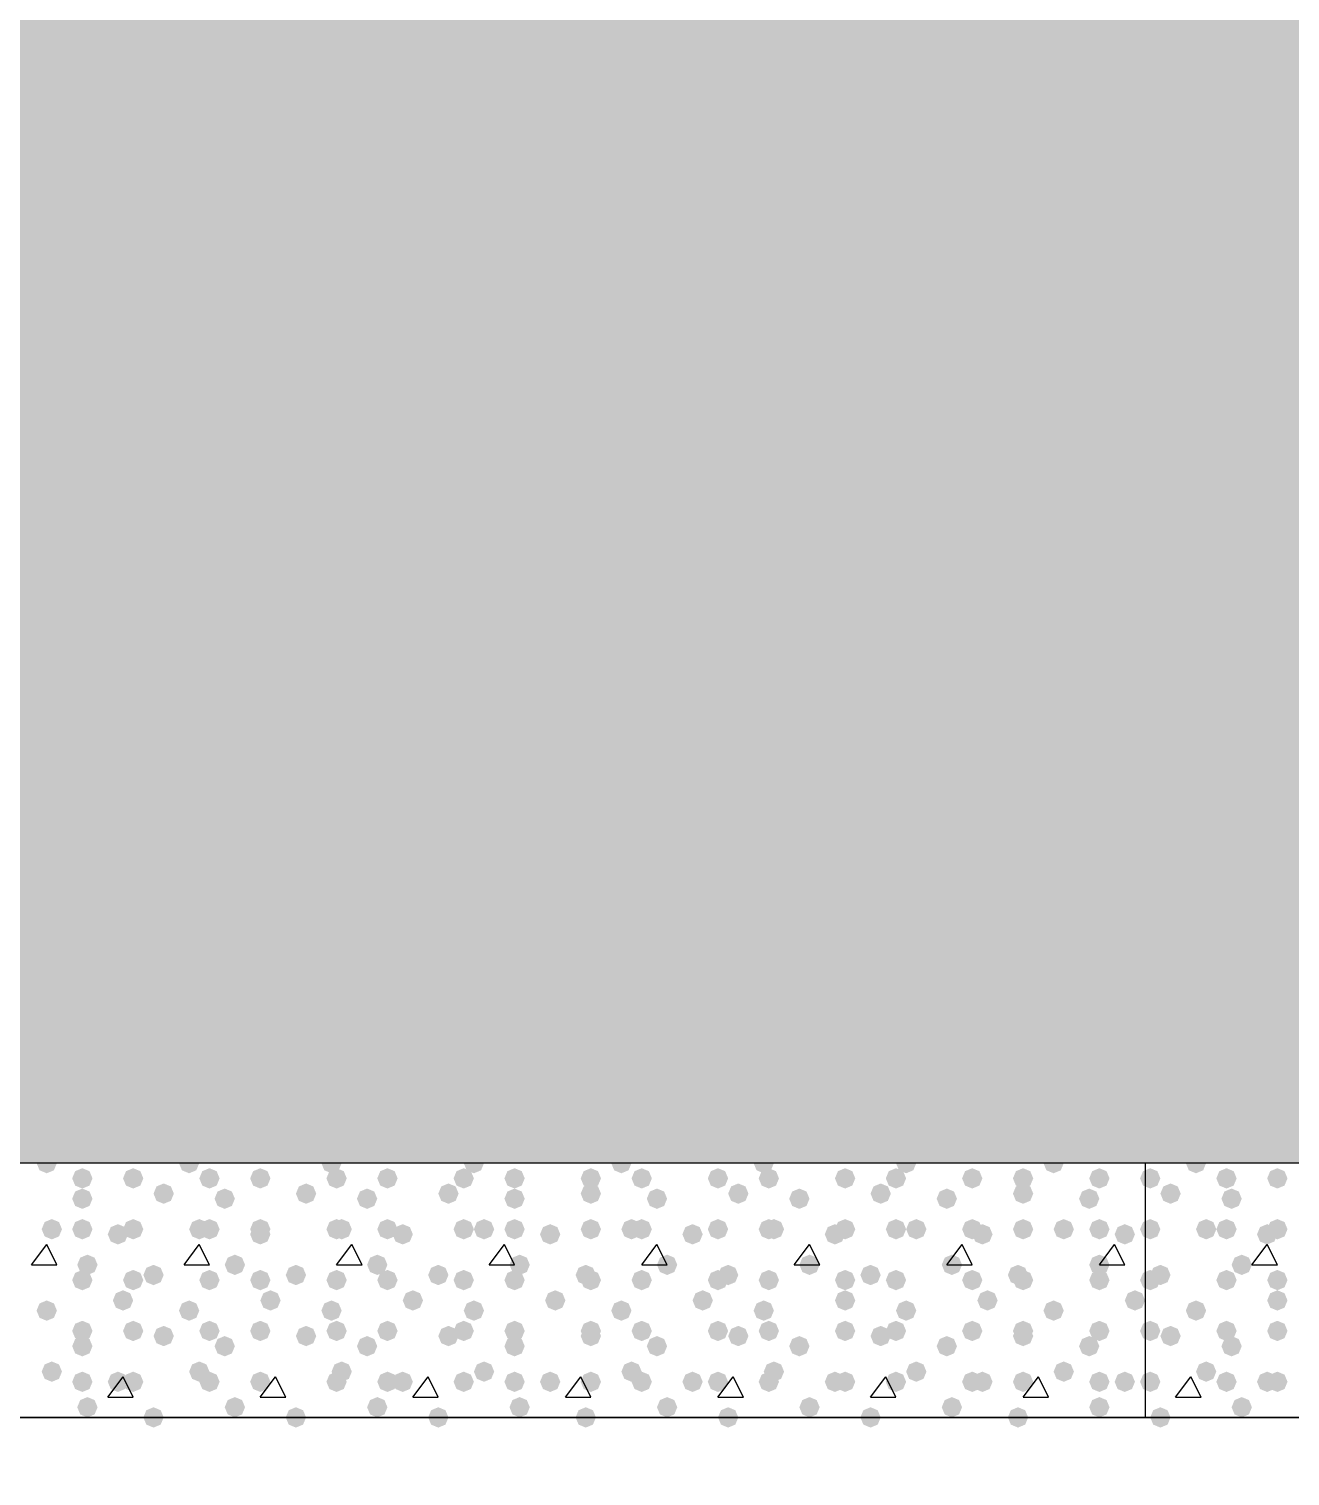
# Model space of a CAD drawing. Header units: millimetres. Extents: x 0 to 420, y 0 to 297.
# Drawn here: x 234.21 to 244.71, y 182.94 to 194.99 of the extents above; entities that cross this region are included whole.
import ezdxf

# ---------------------------------------------------------------- set-up
doc = ezdxf.new("R2010")
doc.units = ezdxf.units.MM
doc.layers.get('0').update_dxf_attribs({"linetype": 'CONTINUOUS'})

msp = doc.modelspace()

# ---------------------------------------------------------------- hatches: boundary and pattern name
at = {"true_color": 0x000008}
h = msp.add_hatch(color=0, dxfattribs=at)
h.paths.add_polyline_path([(385.826, 204.639333), (224.409, 204.639333), (385.826, 185.547)], flags=0)
h.paths.add_polyline_path([(224.409, 204.639333), (385.826, 185.547), (224.409, 185.547)], flags=0)
for points in [[(234.442, 185.547), (234.417129, 185.487204), (234.357333, 185.462333), (234.297537, 185.487204), (234.272667, 185.547), (234.297537, 185.606796), (234.357333, 185.631667), (234.417129, 185.606796)], [(235.627333, 185.547), (235.602463, 185.487204), (235.542667, 185.462333), (235.482871, 185.487204), (235.458, 185.547), (235.482871, 185.606796), (235.542667, 185.631667), (235.602462, 185.606796)], [(236.812667, 185.547), (236.787796, 185.487204), (236.728, 185.462333), (236.668204, 185.487204), (236.643333, 185.547), (236.668204, 185.606796), (236.728, 185.631667), (236.787796, 185.606796)], [(237.998, 185.547), (237.973129, 185.487204), (237.913333, 185.462333), (237.853538, 185.487204), (237.828667, 185.547), (237.853537, 185.606796), (237.913333, 185.631667), (237.973129, 185.606796)], [(239.225667, 185.547), (239.200796, 185.487204), (239.141, 185.462333), (239.081204, 185.487204), (239.056333, 185.547), (239.081204, 185.606796), (239.141, 185.631667), (239.200796, 185.606796)], [(240.411, 185.547), (240.386129, 185.487204), (240.326333, 185.462333), (240.266538, 185.487204), (240.241667, 185.547), (240.266537, 185.606796), (240.326333, 185.631667), (240.386129, 185.606796)], [(241.596333, 185.547), (241.571463, 185.487204), (241.511667, 185.462333), (241.451871, 185.487204), (241.427, 185.547), (241.451871, 185.606796), (241.511667, 185.631667), (241.571462, 185.606796)], [(242.824, 185.547), (242.799129, 185.487204), (242.739333, 185.462333), (242.679538, 185.487204), (242.654667, 185.547), (242.679537, 185.606796), (242.739333, 185.631667), (242.799129, 185.606796)], [(234.738333, 185.42), (234.713462, 185.360204), (234.653667, 185.335333), (234.593871, 185.360204), (234.569, 185.42), (234.593871, 185.479796), (234.653667, 185.504667), (234.713462, 185.479796)], [(235.161667, 185.42), (235.136796, 185.360204), (235.077, 185.335333), (235.017204, 185.360204), (234.992333, 185.42), (235.017204, 185.479796), (235.077, 185.504667), (235.136796, 185.479796)], [(235.796667, 185.42), (235.771796, 185.360204), (235.712, 185.335333), (235.652204, 185.360204), (235.627333, 185.42), (235.652204, 185.479796), (235.712, 185.504667), (235.771796, 185.479796)], [(236.22, 185.42), (236.195129, 185.360204), (236.135333, 185.335333), (236.075538, 185.360204), (236.050667, 185.42), (236.075537, 185.479796), (236.135333, 185.504667), (236.195129, 185.479796)], [(236.855, 185.42), (236.830129, 185.360204), (236.770333, 185.335333), (236.710538, 185.360204), (236.685667, 185.42), (236.710537, 185.479796), (236.770333, 185.504667), (236.830129, 185.479796)], [(237.278333, 185.42), (237.253462, 185.360204), (237.193667, 185.335333), (237.133871, 185.360204), (237.109, 185.42), (237.133871, 185.479796), (237.193667, 185.504667), (237.253462, 185.479796)], [(237.913333, 185.42), (237.888463, 185.360204), (237.828667, 185.335333), (237.768871, 185.360204), (237.744, 185.42), (237.768871, 185.479796), (237.828667, 185.504667), (237.888462, 185.479796)], [(238.336667, 185.42), (238.311796, 185.360204), (238.252, 185.335333), (238.192204, 185.360204), (238.167333, 185.42), (238.192204, 185.479796), (238.252, 185.504667), (238.311796, 185.479796)], [(238.971667, 185.42), (238.946796, 185.360204), (238.887, 185.335333), (238.827204, 185.360204), (238.802333, 185.42), (238.827204, 185.479796), (238.887, 185.504667), (238.946796, 185.479796)], [(239.395, 185.42), (239.370129, 185.360204), (239.310333, 185.335333), (239.250538, 185.360204), (239.225667, 185.42), (239.250537, 185.479796), (239.310333, 185.504667), (239.370129, 185.479796)], [(240.03, 185.42), (240.005129, 185.360204), (239.945333, 185.335333), (239.885538, 185.360204), (239.860667, 185.42), (239.885537, 185.479796), (239.945333, 185.504667), (240.005129, 185.479796)], [(240.453333, 185.42), (240.428462, 185.360204), (240.368667, 185.335333), (240.308871, 185.360204), (240.284, 185.42), (240.308871, 185.479796), (240.368667, 185.504667), (240.428462, 185.479796)], [(241.088333, 185.42), (241.063462, 185.360204), (241.003667, 185.335333), (240.943871, 185.360204), (240.919, 185.42), (240.943871, 185.479796), (241.003667, 185.504667), (241.063462, 185.479796)], [(241.511667, 185.42), (241.486796, 185.360204), (241.427, 185.335333), (241.367204, 185.360204), (241.342333, 185.42), (241.367204, 185.479796), (241.427, 185.504667), (241.486796, 185.479796)], [(242.146667, 185.42), (242.121796, 185.360204), (242.062, 185.335333), (242.002204, 185.360204), (241.977333, 185.42), (242.002204, 185.479796), (242.062, 185.504667), (242.121796, 185.479796)], [(242.57, 185.42), (242.545129, 185.360204), (242.485333, 185.335333), (242.425538, 185.360204), (242.400667, 185.42), (242.425537, 185.479796), (242.485333, 185.504667), (242.545129, 185.479796)], [(243.205, 185.42), (243.180129, 185.360204), (243.120333, 185.335333), (243.060538, 185.360204), (243.035667, 185.42), (243.060537, 185.479796), (243.120333, 185.504667), (243.180129, 185.479796)], [(235.415667, 185.293), (235.390796, 185.233204), (235.331, 185.208333), (235.271204, 185.233204), (235.246333, 185.293), (235.271204, 185.352796), (235.331, 185.377667), (235.390796, 185.352796)], [(236.601, 185.293), (236.576129, 185.233204), (236.516333, 185.208333), (236.456538, 185.233204), (236.431667, 185.293), (236.456537, 185.352796), (236.516333, 185.377667), (236.576129, 185.352796)], [(237.786333, 185.293), (237.761462, 185.233204), (237.701667, 185.208333), (237.641871, 185.233204), (237.617, 185.293), (237.641871, 185.352796), (237.701667, 185.377667), (237.761462, 185.352796)], [(238.971667, 185.293), (238.946796, 185.233204), (238.887, 185.208333), (238.827204, 185.233204), (238.802333, 185.293), (238.827204, 185.352796), (238.887, 185.377667), (238.946796, 185.352796)], [(240.199333, 185.293), (240.174463, 185.233204), (240.114667, 185.208333), (240.054871, 185.233204), (240.03, 185.293), (240.054871, 185.352796), (240.114667, 185.377667), (240.174462, 185.352796)], [(241.384667, 185.293), (241.359796, 185.233204), (241.3, 185.208333), (241.240204, 185.233204), (241.215333, 185.293), (241.240204, 185.352796), (241.3, 185.377667), (241.359796, 185.352796)], [(242.57, 185.293), (242.545129, 185.233204), (242.485333, 185.208333), (242.425538, 185.233204), (242.400667, 185.293), (242.425537, 185.352796), (242.485333, 185.377667), (242.545129, 185.352796)], [(234.738333, 185.250667), (234.713462, 185.190871), (234.653667, 185.166), (234.593871, 185.190871), (234.569, 185.250667), (234.593871, 185.310462), (234.653667, 185.335333), (234.713462, 185.310463)], [(235.923667, 185.250667), (235.898796, 185.190871), (235.839, 185.166), (235.779204, 185.190871), (235.754333, 185.250667), (235.779204, 185.310462), (235.839, 185.335333), (235.898796, 185.310463)], [(237.109, 185.250667), (237.084129, 185.190871), (237.024333, 185.166), (236.964538, 185.190871), (236.939667, 185.250667), (236.964537, 185.310462), (237.024333, 185.335333), (237.084129, 185.310463)], [(238.336667, 185.250667), (238.311796, 185.190871), (238.252, 185.166), (238.192204, 185.190871), (238.167333, 185.250667), (238.192204, 185.310462), (238.252, 185.335333), (238.311796, 185.310463)], [(239.522, 185.250667), (239.497129, 185.190871), (239.437333, 185.166), (239.377537, 185.190871), (239.352667, 185.250667), (239.377537, 185.310462), (239.437333, 185.335333), (239.497129, 185.310463)], [(240.707333, 185.250667), (240.682462, 185.190871), (240.622667, 185.166), (240.562871, 185.190871), (240.538, 185.250667), (240.562871, 185.310462), (240.622667, 185.335333), (240.682462, 185.310463)], [(241.935, 185.250667), (241.910129, 185.190871), (241.850333, 185.166), (241.790538, 185.190871), (241.765667, 185.250667), (241.790537, 185.310462), (241.850333, 185.335333), (241.910129, 185.310463)], [(243.120333, 185.250667), (243.095462, 185.190871), (243.035667, 185.166), (242.975871, 185.190871), (242.951, 185.250667), (242.975871, 185.310462), (243.035667, 185.335333), (243.095462, 185.310463)], [(234.484333, 184.996667), (234.459463, 184.936871), (234.399667, 184.912), (234.339871, 184.936871), (234.315, 184.996667), (234.339871, 185.056462), (234.399667, 185.081333), (234.459462, 185.056463)], [(234.738333, 184.996667), (234.713462, 184.936871), (234.653667, 184.912), (234.593871, 184.936871), (234.569, 184.996667), (234.593871, 185.056462), (234.653667, 185.081333), (234.713462, 185.056463)], [(235.034667, 184.954333), (235.009796, 184.894537), (234.95, 184.869667), (234.890204, 184.894537), (234.865333, 184.954333), (234.890204, 185.014129), (234.95, 185.039), (235.009796, 185.014129)], [(235.161667, 184.996667), (235.136796, 184.936871), (235.077, 184.912), (235.017204, 184.936871), (234.992333, 184.996667), (235.017204, 185.056462), (235.077, 185.081333), (235.136796, 185.056463)], [(235.712, 184.996667), (235.687129, 184.936871), (235.627333, 184.912), (235.567537, 184.936871), (235.542667, 184.996667), (235.567537, 185.056462), (235.627333, 185.081333), (235.687129, 185.056463)], [(235.796667, 184.996667), (235.771796, 184.936871), (235.712, 184.912), (235.652204, 184.936871), (235.627333, 184.996667), (235.652204, 185.056462), (235.712, 185.081333), (235.771796, 185.056463)], [(236.22, 184.996667), (236.195129, 184.936871), (236.135333, 184.912), (236.075538, 184.936871), (236.050667, 184.996667), (236.075537, 185.056462), (236.135333, 185.081333), (236.195129, 185.056463)], [(236.22, 184.954333), (236.195129, 184.894537), (236.135333, 184.869667), (236.075538, 184.894537), (236.050667, 184.954333), (236.075537, 185.014129), (236.135333, 185.039), (236.195129, 185.014129)], [(236.855, 184.996667), (236.830129, 184.936871), (236.770333, 184.912), (236.710538, 184.936871), (236.685667, 184.996667), (236.710537, 185.056462), (236.770333, 185.081333), (236.830129, 185.056463)], [(236.897333, 184.996667), (236.872462, 184.936871), (236.812667, 184.912), (236.752871, 184.936871), (236.728, 184.996667), (236.752871, 185.056462), (236.812667, 185.081333), (236.872462, 185.056463)], [(237.278333, 184.996667), (237.253462, 184.936871), (237.193667, 184.912), (237.133871, 184.936871), (237.109, 184.996667), (237.133871, 185.056462), (237.193667, 185.081333), (237.253462, 185.056463)], [(237.405333, 184.954333), (237.380462, 184.894537), (237.320667, 184.869667), (237.260871, 184.894537), (237.236, 184.954333), (237.260871, 185.014129), (237.320667, 185.039), (237.380462, 185.014129)], [(237.913333, 184.996667), (237.888463, 184.936871), (237.828667, 184.912), (237.768871, 184.936871), (237.744, 184.996667), (237.768871, 185.056462), (237.828667, 185.081333), (237.888462, 185.056463)], [(238.082667, 184.996667), (238.057796, 184.936871), (237.998, 184.912), (237.938204, 184.936871), (237.913333, 184.996667), (237.938204, 185.056462), (237.998, 185.081333), (238.057796, 185.056463)], [(238.336667, 184.996667), (238.311796, 184.936871), (238.252, 184.912), (238.192204, 184.936871), (238.167333, 184.996667), (238.192204, 185.056462), (238.252, 185.081333), (238.311796, 185.056463)], [(238.633, 184.954333), (238.608129, 184.894537), (238.548333, 184.869667), (238.488538, 184.894537), (238.463667, 184.954333), (238.488537, 185.014129), (238.548333, 185.039), (238.608129, 185.014129)], [(238.971667, 184.996667), (238.946796, 184.936871), (238.887, 184.912), (238.827204, 184.936871), (238.802333, 184.996667), (238.827204, 185.056462), (238.887, 185.081333), (238.946796, 185.056463)], [(239.310333, 184.996667), (239.285462, 184.936871), (239.225667, 184.912), (239.165871, 184.936871), (239.141, 184.996667), (239.165871, 185.056462), (239.225667, 185.081333), (239.285462, 185.056463)], [(239.395, 184.996667), (239.370129, 184.936871), (239.310333, 184.912), (239.250538, 184.936871), (239.225667, 184.996667), (239.250537, 185.056462), (239.310333, 185.081333), (239.370129, 185.056463)], [(239.818333, 184.954333), (239.793462, 184.894537), (239.733667, 184.869667), (239.673871, 184.894537), (239.649, 184.954333), (239.673871, 185.014129), (239.733667, 185.039), (239.793462, 185.014129)], [(240.03, 184.996667), (240.005129, 184.936871), (239.945333, 184.912), (239.885538, 184.936871), (239.860667, 184.996667), (239.885537, 185.056462), (239.945333, 185.081333), (240.005129, 185.056463)], [(240.453333, 184.996667), (240.428462, 184.936871), (240.368667, 184.912), (240.308871, 184.936871), (240.284, 184.996667), (240.308871, 185.056462), (240.368667, 185.081333), (240.428462, 185.056463)], [(240.495667, 184.996667), (240.470796, 184.936871), (240.411, 184.912), (240.351204, 184.936871), (240.326333, 184.996667), (240.351204, 185.056462), (240.411, 185.081333), (240.470796, 185.056463)], [(241.003667, 184.954333), (240.978796, 184.894537), (240.919, 184.869667), (240.859204, 184.894537), (240.834333, 184.954333), (240.859204, 185.014129), (240.919, 185.039), (240.978796, 185.014129)], [(241.088333, 184.996667), (241.063462, 184.936871), (241.003667, 184.912), (240.943871, 184.936871), (240.919, 184.996667), (240.943871, 185.056462), (241.003667, 185.081333), (241.063462, 185.056463)], [(241.511667, 184.996667), (241.486796, 184.936871), (241.427, 184.912), (241.367204, 184.936871), (241.342333, 184.996667), (241.367204, 185.056462), (241.427, 185.081333), (241.486796, 185.056463)], [(241.681, 184.996667), (241.656129, 184.936871), (241.596333, 184.912), (241.536538, 184.936871), (241.511667, 184.996667), (241.536537, 185.056462), (241.596333, 185.081333), (241.656129, 185.056463)], [(242.146667, 184.996667), (242.121796, 184.936871), (242.062, 184.912), (242.002204, 184.936871), (241.977333, 184.996667), (242.002204, 185.056462), (242.062, 185.081333), (242.121796, 185.056463)], [(242.231333, 184.954333), (242.206462, 184.894537), (242.146667, 184.869667), (242.086871, 184.894537), (242.062, 184.954333), (242.086871, 185.014129), (242.146667, 185.039), (242.206462, 185.014129)], [(242.57, 184.996667), (242.545129, 184.936871), (242.485333, 184.912), (242.425538, 184.936871), (242.400667, 184.996667), (242.425537, 185.056462), (242.485333, 185.081333), (242.545129, 185.056463)], [(242.908667, 184.996667), (242.883796, 184.936871), (242.824, 184.912), (242.764204, 184.936871), (242.739333, 184.996667), (242.764204, 185.056462), (242.824, 185.081333), (242.883796, 185.056463)], [(243.205, 184.996667), (243.180129, 184.936871), (243.120333, 184.912), (243.060538, 184.936871), (243.035667, 184.996667), (243.060537, 185.056462), (243.120333, 185.081333), (243.180129, 185.056463)], [(243.416667, 184.954333), (243.391796, 184.894537), (243.332, 184.869667), (243.272204, 184.894537), (243.247333, 184.954333), (243.272204, 185.014129), (243.332, 185.039), (243.391796, 185.014129)], [(234.780667, 184.700333), (234.755796, 184.640537), (234.696, 184.615667), (234.636204, 184.640537), (234.611333, 184.700333), (234.636204, 184.760129), (234.696, 184.785), (234.755796, 184.760129)], [(236.008333, 184.700333), (235.983462, 184.640537), (235.923667, 184.615667), (235.863871, 184.640537), (235.839, 184.700333), (235.863871, 184.760129), (235.923667, 184.785), (235.983462, 184.760129)], [(237.193667, 184.700333), (237.168796, 184.640537), (237.109, 184.615667), (237.049204, 184.640537), (237.024333, 184.700333), (237.049204, 184.760129), (237.109, 184.785), (237.168796, 184.760129)], [(238.379, 184.700333), (238.354129, 184.640537), (238.294333, 184.615667), (238.234537, 184.640537), (238.209667, 184.700333), (238.234537, 184.760129), (238.294333, 184.785), (238.354129, 184.760129)], [(239.606667, 184.700333), (239.581796, 184.640537), (239.522, 184.615667), (239.462204, 184.640537), (239.437333, 184.700333), (239.462204, 184.760129), (239.522, 184.785), (239.581796, 184.760129)], [(240.792, 184.700333), (240.767129, 184.640537), (240.707333, 184.615667), (240.647538, 184.640537), (240.622667, 184.700333), (240.647537, 184.760129), (240.707333, 184.785), (240.767129, 184.760129)], [(241.977333, 184.700333), (241.952462, 184.640537), (241.892667, 184.615667), (241.832871, 184.640537), (241.808, 184.700333), (241.832871, 184.760129), (241.892667, 184.785), (241.952462, 184.760129)], [(243.205, 184.700333), (243.180129, 184.640537), (243.120333, 184.615667), (243.060538, 184.640537), (243.035667, 184.700333), (243.060537, 184.760129), (243.120333, 184.785), (243.180129, 184.760129)], [(234.738333, 184.573333), (234.713462, 184.513537), (234.653667, 184.488667), (234.593871, 184.513537), (234.569, 184.573333), (234.593871, 184.633129), (234.653667, 184.658), (234.713462, 184.633129)], [(235.161667, 184.573333), (235.136796, 184.513537), (235.077, 184.488667), (235.017204, 184.513537), (234.992333, 184.573333), (235.017204, 184.633129), (235.077, 184.658), (235.136796, 184.633129)], [(235.331, 184.615667), (235.306129, 184.555871), (235.246333, 184.531), (235.186538, 184.555871), (235.161667, 184.615667), (235.186537, 184.675462), (235.246333, 184.700333), (235.306129, 184.675463)], [(235.796667, 184.573333), (235.771796, 184.513537), (235.712, 184.488667), (235.652204, 184.513537), (235.627333, 184.573333), (235.652204, 184.633129), (235.712, 184.658), (235.771796, 184.633129)], [(236.22, 184.573333), (236.195129, 184.513537), (236.135333, 184.488667), (236.075538, 184.513537), (236.050667, 184.573333), (236.075537, 184.633129), (236.135333, 184.658), (236.195129, 184.633129)], [(236.516333, 184.615667), (236.491462, 184.555871), (236.431667, 184.531), (236.371871, 184.555871), (236.347, 184.615667), (236.371871, 184.675462), (236.431667, 184.700333), (236.491462, 184.675463)], [(236.855, 184.573333), (236.830129, 184.513537), (236.770333, 184.488667), (236.710538, 184.513537), (236.685667, 184.573333), (236.710537, 184.633129), (236.770333, 184.658), (236.830129, 184.633129)], [(237.278333, 184.573333), (237.253462, 184.513537), (237.193667, 184.488667), (237.133871, 184.513537), (237.109, 184.573333), (237.133871, 184.633129), (237.193667, 184.658), (237.253462, 184.633129)], [(237.701667, 184.615667), (237.676796, 184.555871), (237.617, 184.531), (237.557204, 184.555871), (237.532333, 184.615667), (237.557204, 184.675462), (237.617, 184.700333), (237.676796, 184.675463)], [(237.913333, 184.573333), (237.888463, 184.513537), (237.828667, 184.488667), (237.768871, 184.513537), (237.744, 184.573333), (237.768871, 184.633129), (237.828667, 184.658), (237.888462, 184.633129)], [(238.336667, 184.573333), (238.311796, 184.513537), (238.252, 184.488667), (238.192204, 184.513537), (238.167333, 184.573333), (238.192204, 184.633129), (238.252, 184.658), (238.311796, 184.633129)], [(238.929333, 184.615667), (238.904462, 184.555871), (238.844667, 184.531), (238.784871, 184.555871), (238.76, 184.615667), (238.784871, 184.675462), (238.844667, 184.700333), (238.904462, 184.675463)], [(238.971667, 184.573333), (238.946796, 184.513537), (238.887, 184.488667), (238.827204, 184.513537), (238.802333, 184.573333), (238.827204, 184.633129), (238.887, 184.658), (238.946796, 184.633129)], [(239.395, 184.573333), (239.370129, 184.513537), (239.310333, 184.488667), (239.250538, 184.513537), (239.225667, 184.573333), (239.250537, 184.633129), (239.310333, 184.658), (239.370129, 184.633129)], [(240.03, 184.573333), (240.005129, 184.513537), (239.945333, 184.488667), (239.885538, 184.513537), (239.860667, 184.573333), (239.885537, 184.633129), (239.945333, 184.658), (240.005129, 184.633129)], [(240.114667, 184.615667), (240.089796, 184.555871), (240.03, 184.531), (239.970204, 184.555871), (239.945333, 184.615667), (239.970204, 184.675462), (240.03, 184.700333), (240.089796, 184.675463)], [(240.453333, 184.573333), (240.428462, 184.513537), (240.368667, 184.488667), (240.308871, 184.513537), (240.284, 184.573333), (240.308871, 184.633129), (240.368667, 184.658), (240.428462, 184.633129)], [(241.088333, 184.573333), (241.063462, 184.513537), (241.003667, 184.488667), (240.943871, 184.513537), (240.919, 184.573333), (240.943871, 184.633129), (241.003667, 184.658), (241.063462, 184.633129)], [(241.3, 184.615667), (241.275129, 184.555871), (241.215333, 184.531), (241.155538, 184.555871), (241.130667, 184.615667), (241.155537, 184.675462), (241.215333, 184.700333), (241.275129, 184.675463)], [(241.511667, 184.573333), (241.486796, 184.513537), (241.427, 184.488667), (241.367204, 184.513537), (241.342333, 184.573333), (241.367204, 184.633129), (241.427, 184.658), (241.486796, 184.633129)], [(242.146667, 184.573333), (242.121796, 184.513537), (242.062, 184.488667), (242.002204, 184.513537), (241.977333, 184.573333), (242.002204, 184.633129), (242.062, 184.658), (242.121796, 184.633129)], [(242.527667, 184.615667), (242.502796, 184.555871), (242.443, 184.531), (242.383204, 184.555871), (242.358333, 184.615667), (242.383204, 184.675462), (242.443, 184.700333), (242.502796, 184.675463)], [(242.57, 184.573333), (242.545129, 184.513537), (242.485333, 184.488667), (242.425538, 184.513537), (242.400667, 184.573333), (242.425537, 184.633129), (242.485333, 184.658), (242.545129, 184.633129)], [(243.205, 184.573333), (243.180129, 184.513537), (243.120333, 184.488667), (243.060538, 184.513537), (243.035667, 184.573333), (243.060537, 184.633129), (243.120333, 184.658), (243.180129, 184.633129)], [(235.077, 184.404), (235.052129, 184.344204), (234.992333, 184.319333), (234.932538, 184.344204), (234.907667, 184.404), (234.932537, 184.463796), (234.992333, 184.488667), (235.052129, 184.463796)], [(236.304667, 184.404), (236.279796, 184.344204), (236.22, 184.319333), (236.160204, 184.344204), (236.135333, 184.404), (236.160204, 184.463796), (236.22, 184.488667), (236.279796, 184.463796)], [(237.49, 184.404), (237.465129, 184.344204), (237.405333, 184.319333), (237.345538, 184.344204), (237.320667, 184.404), (237.345537, 184.463796), (237.405333, 184.488667), (237.465129, 184.463796)], [(238.675333, 184.404), (238.650462, 184.344204), (238.590667, 184.319333), (238.530871, 184.344204), (238.506, 184.404), (238.530871, 184.463796), (238.590667, 184.488667), (238.650462, 184.463796)], [(239.903, 184.404), (239.878129, 184.344204), (239.818333, 184.319333), (239.758537, 184.344204), (239.733667, 184.404), (239.758537, 184.463796), (239.818333, 184.488667), (239.878129, 184.463796)], [(241.088333, 184.404), (241.063462, 184.344204), (241.003667, 184.319333), (240.943871, 184.344204), (240.919, 184.404), (240.943871, 184.463796), (241.003667, 184.488667), (241.063462, 184.463796)], [(242.273667, 184.404), (242.248796, 184.344204), (242.189, 184.319333), (242.129204, 184.344204), (242.104333, 184.404), (242.129204, 184.463796), (242.189, 184.488667), (242.248796, 184.463796)], [(243.501333, 184.404), (243.476462, 184.344204), (243.416667, 184.319333), (243.356871, 184.344204), (243.332, 184.404), (243.356871, 184.463796), (243.416667, 184.488667), (243.476462, 184.463796)], [(234.442, 184.319333), (234.417129, 184.259537), (234.357333, 184.234667), (234.297537, 184.259537), (234.272667, 184.319333), (234.297537, 184.379129), (234.357333, 184.404), (234.417129, 184.379129)], [(235.627333, 184.319333), (235.602463, 184.259537), (235.542667, 184.234667), (235.482871, 184.259537), (235.458, 184.319333), (235.482871, 184.379129), (235.542667, 184.404), (235.602462, 184.379129)], [(236.812667, 184.319333), (236.787796, 184.259537), (236.728, 184.234667), (236.668204, 184.259537), (236.643333, 184.319333), (236.668204, 184.379129), (236.728, 184.404), (236.787796, 184.379129)], [(237.998, 184.319333), (237.973129, 184.259537), (237.913333, 184.234667), (237.853538, 184.259537), (237.828667, 184.319333), (237.853537, 184.379129), (237.913333, 184.404), (237.973129, 184.379129)], [(239.225667, 184.319333), (239.200796, 184.259537), (239.141, 184.234667), (239.081204, 184.259537), (239.056333, 184.319333), (239.081204, 184.379129), (239.141, 184.404), (239.200796, 184.379129)], [(240.411, 184.319333), (240.386129, 184.259537), (240.326333, 184.234667), (240.266538, 184.259537), (240.241667, 184.319333), (240.266537, 184.379129), (240.326333, 184.404), (240.386129, 184.379129)], [(241.596333, 184.319333), (241.571463, 184.259537), (241.511667, 184.234667), (241.451871, 184.259537), (241.427, 184.319333), (241.451871, 184.379129), (241.511667, 184.404), (241.571462, 184.379129)], [(242.824, 184.319333), (242.799129, 184.259537), (242.739333, 184.234667), (242.679538, 184.259537), (242.654667, 184.319333), (242.679537, 184.379129), (242.739333, 184.404), (242.799129, 184.379129)], [(234.738333, 184.15), (234.713462, 184.090204), (234.653667, 184.065333), (234.593871, 184.090204), (234.569, 184.15), (234.593871, 184.209796), (234.653667, 184.234667), (234.713462, 184.209796)], [(235.161667, 184.15), (235.136796, 184.090204), (235.077, 184.065333), (235.017204, 184.090204), (234.992333, 184.15), (235.017204, 184.209796), (235.077, 184.234667), (235.136796, 184.209796)], [(235.415667, 184.107667), (235.390796, 184.047871), (235.331, 184.023), (235.271204, 184.047871), (235.246333, 184.107667), (235.271204, 184.167462), (235.331, 184.192333), (235.390796, 184.167463)], [(235.796667, 184.15), (235.771796, 184.090204), (235.712, 184.065333), (235.652204, 184.090204), (235.627333, 184.15), (235.652204, 184.209796), (235.712, 184.234667), (235.771796, 184.209796)], [(236.22, 184.15), (236.195129, 184.090204), (236.135333, 184.065333), (236.075538, 184.090204), (236.050667, 184.15), (236.075537, 184.209796), (236.135333, 184.234667), (236.195129, 184.209796)], [(236.601, 184.107667), (236.576129, 184.047871), (236.516333, 184.023), (236.456538, 184.047871), (236.431667, 184.107667), (236.456537, 184.167462), (236.516333, 184.192333), (236.576129, 184.167463)], [(236.855, 184.15), (236.830129, 184.090204), (236.770333, 184.065333), (236.710538, 184.090204), (236.685667, 184.15), (236.710537, 184.209796), (236.770333, 184.234667), (236.830129, 184.209796)], [(237.278333, 184.15), (237.253462, 184.090204), (237.193667, 184.065333), (237.133871, 184.090204), (237.109, 184.15), (237.133871, 184.209796), (237.193667, 184.234667), (237.253462, 184.209796)], [(237.786333, 184.107667), (237.761462, 184.047871), (237.701667, 184.023), (237.641871, 184.047871), (237.617, 184.107667), (237.641871, 184.167462), (237.701667, 184.192333), (237.761462, 184.167463)], [(237.913333, 184.15), (237.888463, 184.090204), (237.828667, 184.065333), (237.768871, 184.090204), (237.744, 184.15), (237.768871, 184.209796), (237.828667, 184.234667), (237.888462, 184.209796)], [(238.336667, 184.15), (238.311796, 184.090204), (238.252, 184.065333), (238.192204, 184.090204), (238.167333, 184.15), (238.192204, 184.209796), (238.252, 184.234667), (238.311796, 184.209796)], [(238.971667, 184.15), (238.946796, 184.090204), (238.887, 184.065333), (238.827204, 184.090204), (238.802333, 184.15), (238.827204, 184.209796), (238.887, 184.234667), (238.946796, 184.209796)], [(238.971667, 184.107667), (238.946796, 184.047871), (238.887, 184.023), (238.827204, 184.047871), (238.802333, 184.107667), (238.827204, 184.167462), (238.887, 184.192333), (238.946796, 184.167463)], [(239.395, 184.15), (239.370129, 184.090204), (239.310333, 184.065333), (239.250538, 184.090204), (239.225667, 184.15), (239.250537, 184.209796), (239.310333, 184.234667), (239.370129, 184.209796)], [(240.03, 184.15), (240.005129, 184.090204), (239.945333, 184.065333), (239.885538, 184.090204), (239.860667, 184.15), (239.885537, 184.209796), (239.945333, 184.234667), (240.005129, 184.209796)], [(240.199333, 184.107667), (240.174463, 184.047871), (240.114667, 184.023), (240.054871, 184.047871), (240.03, 184.107667), (240.054871, 184.167462), (240.114667, 184.192333), (240.174462, 184.167463)], [(240.453333, 184.15), (240.428462, 184.090204), (240.368667, 184.065333), (240.308871, 184.090204), (240.284, 184.15), (240.308871, 184.209796), (240.368667, 184.234667), (240.428462, 184.209796)], [(241.088333, 184.15), (241.063462, 184.090204), (241.003667, 184.065333), (240.943871, 184.090204), (240.919, 184.15), (240.943871, 184.209796), (241.003667, 184.234667), (241.063462, 184.209796)], [(241.384667, 184.107667), (241.359796, 184.047871), (241.3, 184.023), (241.240204, 184.047871), (241.215333, 184.107667), (241.240204, 184.167462), (241.3, 184.192333), (241.359796, 184.167463)], [(241.511667, 184.15), (241.486796, 184.090204), (241.427, 184.065333), (241.367204, 184.090204), (241.342333, 184.15), (241.367204, 184.209796), (241.427, 184.234667), (241.486796, 184.209796)], [(242.146667, 184.15), (242.121796, 184.090204), (242.062, 184.065333), (242.002204, 184.090204), (241.977333, 184.15), (242.002204, 184.209796), (242.062, 184.234667), (242.121796, 184.209796)], [(242.57, 184.15), (242.545129, 184.090204), (242.485333, 184.065333), (242.425538, 184.090204), (242.400667, 184.15), (242.425537, 184.209796), (242.485333, 184.234667), (242.545129, 184.209796)], [(242.57, 184.107667), (242.545129, 184.047871), (242.485333, 184.023), (242.425538, 184.047871), (242.400667, 184.107667), (242.425537, 184.167462), (242.485333, 184.192333), (242.545129, 184.167463)], [(243.205, 184.15), (243.180129, 184.090204), (243.120333, 184.065333), (243.060538, 184.090204), (243.035667, 184.15), (243.060537, 184.209796), (243.120333, 184.234667), (243.180129, 184.209796)], [(234.738333, 184.023), (234.713462, 183.963204), (234.653667, 183.938333), (234.593871, 183.963204), (234.569, 184.023), (234.593871, 184.082796), (234.653667, 184.107667), (234.713462, 184.082796)], [(235.923667, 184.023), (235.898796, 183.963204), (235.839, 183.938333), (235.779204, 183.963204), (235.754333, 184.023), (235.779204, 184.082796), (235.839, 184.107667), (235.898796, 184.082796)], [(237.109, 184.023), (237.084129, 183.963204), (237.024333, 183.938333), (236.964538, 183.963204), (236.939667, 184.023), (236.964537, 184.082796), (237.024333, 184.107667), (237.084129, 184.082796)], [(238.336667, 184.023), (238.311796, 183.963204), (238.252, 183.938333), (238.192204, 183.963204), (238.167333, 184.023), (238.192204, 184.082796), (238.252, 184.107667), (238.311796, 184.082796)], [(239.522, 184.023), (239.497129, 183.963204), (239.437333, 183.938333), (239.377537, 183.963204), (239.352667, 184.023), (239.377537, 184.082796), (239.437333, 184.107667), (239.497129, 184.082796)], [(240.707333, 184.023), (240.682462, 183.963204), (240.622667, 183.938333), (240.562871, 183.963204), (240.538, 184.023), (240.562871, 184.082796), (240.622667, 184.107667), (240.682462, 184.082796)], [(241.935, 184.023), (241.910129, 183.963204), (241.850333, 183.938333), (241.790538, 183.963204), (241.765667, 184.023), (241.790537, 184.082796), (241.850333, 184.107667), (241.910129, 184.082796)], [(243.120333, 184.023), (243.095462, 183.963204), (243.035667, 183.938333), (242.975871, 183.963204), (242.951, 184.023), (242.975871, 184.082796), (243.035667, 184.107667), (243.095462, 184.082796)], [(234.484333, 183.811333), (234.459463, 183.751537), (234.399667, 183.726667), (234.339871, 183.751537), (234.315, 183.811333), (234.339871, 183.871129), (234.399667, 183.896), (234.459462, 183.871129)], [(234.738333, 183.726667), (234.713462, 183.666871), (234.653667, 183.642), (234.593871, 183.666871), (234.569, 183.726667), (234.593871, 183.786462), (234.653667, 183.811333), (234.713462, 183.786463)], [(235.034667, 183.726667), (235.009796, 183.666871), (234.95, 183.642), (234.890204, 183.666871), (234.865333, 183.726667), (234.890204, 183.786462), (234.95, 183.811333), (235.009796, 183.786463)], [(235.161667, 183.726667), (235.136796, 183.666871), (235.077, 183.642), (235.017204, 183.666871), (234.992333, 183.726667), (235.017204, 183.786462), (235.077, 183.811333), (235.136796, 183.786463)], [(235.712, 183.811333), (235.687129, 183.751537), (235.627333, 183.726667), (235.567537, 183.751537), (235.542667, 183.811333), (235.567537, 183.871129), (235.627333, 183.896), (235.687129, 183.871129)], [(235.796667, 183.726667), (235.771796, 183.666871), (235.712, 183.642), (235.652204, 183.666871), (235.627333, 183.726667), (235.652204, 183.786462), (235.712, 183.811333), (235.771796, 183.786463)], [(236.22, 183.726667), (236.195129, 183.666871), (236.135333, 183.642), (236.075538, 183.666871), (236.050667, 183.726667), (236.075537, 183.786462), (236.135333, 183.811333), (236.195129, 183.786463)], [(236.22, 183.726667), (236.195129, 183.666871), (236.135333, 183.642), (236.075538, 183.666871), (236.050667, 183.726667), (236.075537, 183.786462), (236.135333, 183.811333), (236.195129, 183.786463)], [(236.855, 183.726667), (236.830129, 183.666871), (236.770333, 183.642), (236.710538, 183.666871), (236.685667, 183.726667), (236.710537, 183.786462), (236.770333, 183.811333), (236.830129, 183.786463)], [(236.897333, 183.811333), (236.872462, 183.751537), (236.812667, 183.726667), (236.752871, 183.751537), (236.728, 183.811333), (236.752871, 183.871129), (236.812667, 183.896), (236.872462, 183.871129)], [(237.278333, 183.726667), (237.253462, 183.666871), (237.193667, 183.642), (237.133871, 183.666871), (237.109, 183.726667), (237.133871, 183.786462), (237.193667, 183.811333), (237.253462, 183.786463)], [(237.405333, 183.726667), (237.380462, 183.666871), (237.320667, 183.642), (237.260871, 183.666871), (237.236, 183.726667), (237.260871, 183.786462), (237.320667, 183.811333), (237.380462, 183.786463)], [(237.913333, 183.726667), (237.888463, 183.666871), (237.828667, 183.642), (237.768871, 183.666871), (237.744, 183.726667), (237.768871, 183.786462), (237.828667, 183.811333), (237.888462, 183.786463)], [(238.082667, 183.811333), (238.057796, 183.751537), (237.998, 183.726667), (237.938204, 183.751537), (237.913333, 183.811333), (237.938204, 183.871129), (237.998, 183.896), (238.057796, 183.871129)], [(238.336667, 183.726667), (238.311796, 183.666871), (238.252, 183.642), (238.192204, 183.666871), (238.167333, 183.726667), (238.192204, 183.786462), (238.252, 183.811333), (238.311796, 183.786463)], [(238.633, 183.726667), (238.608129, 183.666871), (238.548333, 183.642), (238.488538, 183.666871), (238.463667, 183.726667), (238.488537, 183.786462), (238.548333, 183.811333), (238.608129, 183.786463)], [(238.971667, 183.726667), (238.946796, 183.666871), (238.887, 183.642), (238.827204, 183.666871), (238.802333, 183.726667), (238.827204, 183.786462), (238.887, 183.811333), (238.946796, 183.786463)], [(239.310333, 183.811333), (239.285462, 183.751537), (239.225667, 183.726667), (239.165871, 183.751537), (239.141, 183.811333), (239.165871, 183.871129), (239.225667, 183.896), (239.285462, 183.871129)], [(239.395, 183.726667), (239.370129, 183.666871), (239.310333, 183.642), (239.250538, 183.666871), (239.225667, 183.726667), (239.250537, 183.786462), (239.310333, 183.811333), (239.370129, 183.786463)], [(239.818333, 183.726667), (239.793462, 183.666871), (239.733667, 183.642), (239.673871, 183.666871), (239.649, 183.726667), (239.673871, 183.786462), (239.733667, 183.811333), (239.793462, 183.786463)], [(240.03, 183.726667), (240.005129, 183.666871), (239.945333, 183.642), (239.885538, 183.666871), (239.860667, 183.726667), (239.885537, 183.786462), (239.945333, 183.811333), (240.005129, 183.786463)], [(240.453333, 183.726667), (240.428462, 183.666871), (240.368667, 183.642), (240.308871, 183.666871), (240.284, 183.726667), (240.308871, 183.786462), (240.368667, 183.811333), (240.428462, 183.786463)], [(240.495667, 183.811333), (240.470796, 183.751537), (240.411, 183.726667), (240.351204, 183.751537), (240.326333, 183.811333), (240.351204, 183.871129), (240.411, 183.896), (240.470796, 183.871129)], [(241.003667, 183.726667), (240.978796, 183.666871), (240.919, 183.642), (240.859204, 183.666871), (240.834333, 183.726667), (240.859204, 183.786462), (240.919, 183.811333), (240.978796, 183.786463)], [(241.088333, 183.726667), (241.063462, 183.666871), (241.003667, 183.642), (240.943871, 183.666871), (240.919, 183.726667), (240.943871, 183.786462), (241.003667, 183.811333), (241.063462, 183.786463)], [(241.511667, 183.726667), (241.486796, 183.666871), (241.427, 183.642), (241.367204, 183.666871), (241.342333, 183.726667), (241.367204, 183.786462), (241.427, 183.811333), (241.486796, 183.786463)], [(241.681, 183.811333), (241.656129, 183.751537), (241.596333, 183.726667), (241.536538, 183.751537), (241.511667, 183.811333), (241.536537, 183.871129), (241.596333, 183.896), (241.656129, 183.871129)], [(242.146667, 183.726667), (242.121796, 183.666871), (242.062, 183.642), (242.002204, 183.666871), (241.977333, 183.726667), (242.002204, 183.786462), (242.062, 183.811333), (242.121796, 183.786463)], [(242.231333, 183.726667), (242.206462, 183.666871), (242.146667, 183.642), (242.086871, 183.666871), (242.062, 183.726667), (242.086871, 183.786462), (242.146667, 183.811333), (242.206462, 183.786463)], [(242.57, 183.726667), (242.545129, 183.666871), (242.485333, 183.642), (242.425538, 183.666871), (242.400667, 183.726667), (242.425537, 183.786462), (242.485333, 183.811333), (242.545129, 183.786463)], [(242.908667, 183.811333), (242.883796, 183.751537), (242.824, 183.726667), (242.764204, 183.751537), (242.739333, 183.811333), (242.764204, 183.871129), (242.824, 183.896), (242.883796, 183.871129)], [(243.205, 183.726667), (243.180129, 183.666871), (243.120333, 183.642), (243.060538, 183.666871), (243.035667, 183.726667), (243.060537, 183.786462), (243.120333, 183.811333), (243.180129, 183.786463)], [(243.416667, 183.726667), (243.391796, 183.666871), (243.332, 183.642), (243.272204, 183.666871), (243.247333, 183.726667), (243.272204, 183.786462), (243.332, 183.811333), (243.391796, 183.786463)], [(234.780667, 183.515), (234.755796, 183.455204), (234.696, 183.430333), (234.636204, 183.455204), (234.611333, 183.515), (234.636204, 183.574796), (234.696, 183.599667), (234.755796, 183.574796)], [(236.008333, 183.515), (235.983462, 183.455204), (235.923667, 183.430333), (235.863871, 183.455204), (235.839, 183.515), (235.863871, 183.574796), (235.923667, 183.599667), (235.983462, 183.574796)], [(237.193667, 183.515), (237.168796, 183.455204), (237.109, 183.430333), (237.049204, 183.455204), (237.024333, 183.515), (237.049204, 183.574796), (237.109, 183.599667), (237.168796, 183.574796)], [(238.379, 183.515), (238.354129, 183.455204), (238.294333, 183.430333), (238.234537, 183.455204), (238.209667, 183.515), (238.234537, 183.574796), (238.294333, 183.599667), (238.354129, 183.574796)], [(239.606667, 183.515), (239.581796, 183.455204), (239.522, 183.430333), (239.462204, 183.455204), (239.437333, 183.515), (239.462204, 183.574796), (239.522, 183.599667), (239.581796, 183.574796)], [(240.792, 183.515), (240.767129, 183.455204), (240.707333, 183.430333), (240.647538, 183.455204), (240.622667, 183.515), (240.647537, 183.574796), (240.707333, 183.599667), (240.767129, 183.574796)], [(241.977333, 183.515), (241.952462, 183.455204), (241.892667, 183.430333), (241.832871, 183.455204), (241.808, 183.515), (241.832871, 183.574796), (241.892667, 183.599667), (241.952462, 183.574796)], [(243.205, 183.515), (243.180129, 183.455204), (243.120333, 183.430333), (243.060538, 183.455204), (243.035667, 183.515), (243.060537, 183.574796), (243.120333, 183.599667), (243.180129, 183.574796)], [(235.331, 183.430333), (235.306129, 183.370537), (235.246333, 183.345667), (235.186538, 183.370537), (235.161667, 183.430333), (235.186537, 183.490129), (235.246333, 183.515), (235.306129, 183.490129)], [(236.516333, 183.430333), (236.491462, 183.370537), (236.431667, 183.345667), (236.371871, 183.370537), (236.347, 183.430333), (236.371871, 183.490129), (236.431667, 183.515), (236.491462, 183.490129)], [(237.701667, 183.430333), (237.676796, 183.370537), (237.617, 183.345667), (237.557204, 183.370537), (237.532333, 183.430333), (237.557204, 183.490129), (237.617, 183.515), (237.676796, 183.490129)], [(238.929333, 183.430333), (238.904462, 183.370537), (238.844667, 183.345667), (238.784871, 183.370537), (238.76, 183.430333), (238.784871, 183.490129), (238.844667, 183.515), (238.904462, 183.490129)], [(240.114667, 183.430333), (240.089796, 183.370537), (240.03, 183.345667), (239.970204, 183.370537), (239.945333, 183.430333), (239.970204, 183.490129), (240.03, 183.515), (240.089796, 183.490129)], [(241.3, 183.430333), (241.275129, 183.370537), (241.215333, 183.345667), (241.155538, 183.370537), (241.130667, 183.430333), (241.155537, 183.490129), (241.215333, 183.515), (241.275129, 183.490129)], [(242.527667, 183.430333), (242.502796, 183.370537), (242.443, 183.345667), (242.383204, 183.370537), (242.358333, 183.430333), (242.383204, 183.490129), (242.443, 183.515), (242.502796, 183.490129)]]:
    msp.add_hatch(color=0, dxfattribs=at).paths.add_polyline_path(points, flags=0)
at = {"true_color": 0x000007}
for points in [[(244.009333, 185.547), (243.984463, 185.487204), (243.924667, 185.462333), (243.864871, 185.487204), (243.84, 185.547), (243.864871, 185.606796), (243.924667, 185.631667), (243.984462, 185.606796)], [(243.628333, 185.42), (243.603462, 185.360204), (243.543667, 185.335333), (243.483871, 185.360204), (243.459, 185.42), (243.483871, 185.479796), (243.543667, 185.504667), (243.603462, 185.479796)], [(244.263333, 185.42), (244.238463, 185.360204), (244.178667, 185.335333), (244.118871, 185.360204), (244.094, 185.42), (244.118871, 185.479796), (244.178667, 185.504667), (244.238462, 185.479796)], [(244.686667, 185.42), (244.661796, 185.360204), (244.602, 185.335333), (244.542204, 185.360204), (244.517333, 185.42), (244.542204, 185.479796), (244.602, 185.504667), (244.661796, 185.479796)], [(243.797667, 185.293), (243.772796, 185.233204), (243.713, 185.208333), (243.653204, 185.233204), (243.628333, 185.293), (243.653204, 185.352796), (243.713, 185.377667), (243.772796, 185.352796)], [(244.305667, 185.250667), (244.280796, 185.190871), (244.221, 185.166), (244.161204, 185.190871), (244.136333, 185.250667), (244.161204, 185.310462), (244.221, 185.335333), (244.280796, 185.310463)], [(243.628333, 184.996667), (243.603462, 184.936871), (243.543667, 184.912), (243.483871, 184.936871), (243.459, 184.996667), (243.483871, 185.056462), (243.543667, 185.081333), (243.603462, 185.056463)], [(244.094, 184.996667), (244.069129, 184.936871), (244.009333, 184.912), (243.949538, 184.936871), (243.924667, 184.996667), (243.949537, 185.056462), (244.009333, 185.081333), (244.069129, 185.056463)], [(244.263333, 184.996667), (244.238463, 184.936871), (244.178667, 184.912), (244.118871, 184.936871), (244.094, 184.996667), (244.118871, 185.056462), (244.178667, 185.081333), (244.238462, 185.056463)], [(244.602, 184.954333), (244.577129, 184.894537), (244.517333, 184.869667), (244.457538, 184.894537), (244.432667, 184.954333), (244.457537, 185.014129), (244.517333, 185.039), (244.577129, 185.014129)], [(244.686667, 184.996667), (244.661796, 184.936871), (244.602, 184.912), (244.542204, 184.936871), (244.517333, 184.996667), (244.542204, 185.056462), (244.602, 185.081333), (244.661796, 185.056463)], [(244.390333, 184.700333), (244.365462, 184.640537), (244.305667, 184.615667), (244.245871, 184.640537), (244.221, 184.700333), (244.245871, 184.760129), (244.305667, 184.785), (244.365462, 184.760129)], [(243.628333, 184.573333), (243.603462, 184.513537), (243.543667, 184.488667), (243.483871, 184.513537), (243.459, 184.573333), (243.483871, 184.633129), (243.543667, 184.658), (243.603462, 184.633129)], [(243.713, 184.615667), (243.688129, 184.555871), (243.628333, 184.531), (243.568537, 184.555871), (243.543667, 184.615667), (243.568537, 184.675462), (243.628333, 184.700333), (243.688129, 184.675463)], [(244.263333, 184.573333), (244.238463, 184.513537), (244.178667, 184.488667), (244.118871, 184.513537), (244.094, 184.573333), (244.118871, 184.633129), (244.178667, 184.658), (244.238462, 184.633129)], [(244.686667, 184.573333), (244.661796, 184.513537), (244.602, 184.488667), (244.542204, 184.513537), (244.517333, 184.573333), (244.542204, 184.633129), (244.602, 184.658), (244.661796, 184.633129)], [(244.686667, 184.404), (244.661796, 184.344204), (244.602, 184.319333), (244.542204, 184.344204), (244.517333, 184.404), (244.542204, 184.463796), (244.602, 184.488667), (244.661796, 184.463796)], [(244.009333, 184.319333), (243.984463, 184.259537), (243.924667, 184.234667), (243.864871, 184.259537), (243.84, 184.319333), (243.864871, 184.379129), (243.924667, 184.404), (243.984462, 184.379129)], [(243.628333, 184.15), (243.603462, 184.090204), (243.543667, 184.065333), (243.483871, 184.090204), (243.459, 184.15), (243.483871, 184.209796), (243.543667, 184.234667), (243.603462, 184.209796)], [(243.797667, 184.107667), (243.772796, 184.047871), (243.713, 184.023), (243.653204, 184.047871), (243.628333, 184.107667), (243.653204, 184.167462), (243.713, 184.192333), (243.772796, 184.167463)], [(244.263333, 184.15), (244.238463, 184.090204), (244.178667, 184.065333), (244.118871, 184.090204), (244.094, 184.15), (244.118871, 184.209796), (244.178667, 184.234667), (244.238462, 184.209796)], [(244.686667, 184.15), (244.661796, 184.090204), (244.602, 184.065333), (244.542204, 184.090204), (244.517333, 184.15), (244.542204, 184.209796), (244.602, 184.234667), (244.661796, 184.209796)], [(244.305667, 184.023), (244.280796, 183.963204), (244.221, 183.938333), (244.161204, 183.963204), (244.136333, 184.023), (244.161204, 184.082796), (244.221, 184.107667), (244.280796, 184.082796)], [(243.628333, 183.726667), (243.603462, 183.666871), (243.543667, 183.642), (243.483871, 183.666871), (243.459, 183.726667), (243.483871, 183.786462), (243.543667, 183.811333), (243.603462, 183.786463)], [(244.094, 183.811333), (244.069129, 183.751537), (244.009333, 183.726667), (243.949538, 183.751537), (243.924667, 183.811333), (243.949537, 183.871129), (244.009333, 183.896), (244.069129, 183.871129)], [(244.263333, 183.726667), (244.238463, 183.666871), (244.178667, 183.642), (244.118871, 183.666871), (244.094, 183.726667), (244.118871, 183.786462), (244.178667, 183.811333), (244.238462, 183.786463)], [(244.602, 183.726667), (244.577129, 183.666871), (244.517333, 183.642), (244.457538, 183.666871), (244.432667, 183.726667), (244.457537, 183.786462), (244.517333, 183.811333), (244.577129, 183.786463)], [(244.686667, 183.726667), (244.661796, 183.666871), (244.602, 183.642), (244.542204, 183.666871), (244.517333, 183.726667), (244.542204, 183.786462), (244.602, 183.811333), (244.661796, 183.786463)], [(244.390333, 183.515), (244.365462, 183.455204), (244.305667, 183.430333), (244.245871, 183.455204), (244.221, 183.515), (244.245871, 183.574796), (244.305667, 183.599667), (244.365462, 183.574796)], [(243.713, 183.430333), (243.688129, 183.370537), (243.628333, 183.345667), (243.568537, 183.370537), (243.543667, 183.430333), (243.568537, 183.490129), (243.628333, 183.515), (243.688129, 183.490129)]]:
    msp.add_hatch(color=0, dxfattribs=at).paths.add_polyline_path(points, flags=0)

# ---------------------------------------------------------------- linework, layer by layer
at = {"color": 0, "true_color": 0x000007}
for points in [[(38.650333, 185.547), (38.650333, 162.263667), (386.884333, 162.263667), (386.884333, 185.547), (224.409, 185.547), (224.409, 206.756), (201.125667, 206.756), (201.125667, 185.547)], [(38.650333, 185.547), (38.650333, 162.263667), (386.884333, 162.263667), (386.884333, 185.547), (224.409, 185.547), (224.409, 206.756), (201.125667, 206.756), (201.125667, 185.547)], [(243.501333, 185.547), (243.501333, 183.430333), (245.618, 183.430333), (245.618, 185.547)]]:
    msp.add_lwpolyline(points, close=True, dxfattribs=at)
at = {"color": 0, "true_color": 0x0000fd}
msp.add_lwpolyline([(40.767, 164.380333), (384.767667, 164.380333), (384.767667, 183.430333), (222.292333, 183.430333), (222.292333, 204.639333), (203.242333, 204.639333), (203.242333, 183.430333), (40.767, 183.430333)], close=True, dxfattribs=at)
at = {"color": 0, "true_color": 0x000008}
msp.add_lwpolyline([(224.409, 204.639333), (385.826, 185.547), (224.409, 185.547)], close=True, dxfattribs=at)
at = {"color": 0, "true_color": 0x000007}
for points in [[(243.501333, 185.547), (224.409, 185.547)], [(244.390333, 184.700333), (244.517333, 184.869667)], [(244.602, 184.700333), (244.517333, 184.869667)], [(244.390333, 184.700333), (244.602, 184.700333)], [(243.755333, 183.599667), (243.882333, 183.769)], [(243.967, 183.599667), (243.882333, 183.769)], [(243.755333, 183.599667), (243.967, 183.599667)], [(224.409, 183.430333), (243.501333, 183.430333)]]:
    msp.add_lwpolyline(points, dxfattribs=at)
at = {"color": 0, "true_color": 0x000008}
for points in [[(234.230333, 184.700333), (234.357333, 184.869667)], [(234.442, 184.700333), (234.357333, 184.869667)], [(235.500333, 184.700333), (235.627333, 184.869667)], [(235.712, 184.700333), (235.627333, 184.869667)], [(236.770333, 184.700333), (236.897333, 184.869667)], [(236.982, 184.700333), (236.897333, 184.869667)], [(238.040333, 184.700333), (238.167333, 184.869667)], [(238.252, 184.700333), (238.167333, 184.869667)], [(239.310333, 184.700333), (239.437333, 184.869667)], [(239.522, 184.700333), (239.437333, 184.869667)], [(240.580333, 184.700333), (240.707333, 184.869667)], [(240.792, 184.700333), (240.707333, 184.869667)], [(241.850333, 184.700333), (241.977333, 184.869667)], [(242.062, 184.700333), (241.977333, 184.869667)], [(243.120333, 184.700333), (243.247333, 184.869667)], [(243.332, 184.700333), (243.247333, 184.869667)], [(234.230333, 184.700333), (234.442, 184.700333)], [(235.500333, 184.700333), (235.712, 184.700333)], [(236.770333, 184.700333), (236.982, 184.700333)], [(238.040333, 184.700333), (238.252, 184.700333)], [(239.310333, 184.700333), (239.522, 184.700333)], [(240.580333, 184.700333), (240.792, 184.700333)], [(241.850333, 184.700333), (242.062, 184.700333)], [(243.120333, 184.700333), (243.332, 184.700333)], [(234.865333, 183.599667), (234.992333, 183.769)], [(235.077, 183.599667), (234.992333, 183.769)], [(236.135333, 183.599667), (236.262333, 183.769)], [(236.347, 183.599667), (236.262333, 183.769)], [(237.405333, 183.599667), (237.532333, 183.769)], [(237.617, 183.599667), (237.532333, 183.769)], [(238.675333, 183.599667), (238.802333, 183.769)], [(238.887, 183.599667), (238.802333, 183.769)], [(239.945333, 183.599667), (240.072333, 183.769)], [(240.157, 183.599667), (240.072333, 183.769)], [(241.215333, 183.599667), (241.342333, 183.769)], [(241.427, 183.599667), (241.342333, 183.769)], [(242.485333, 183.599667), (242.612333, 183.769)], [(242.697, 183.599667), (242.612333, 183.769)], [(234.865333, 183.599667), (235.077, 183.599667)], [(236.135333, 183.599667), (236.347, 183.599667)], [(237.405333, 183.599667), (237.617, 183.599667)], [(238.675333, 183.599667), (238.887, 183.599667)], [(239.945333, 183.599667), (240.157, 183.599667)], [(241.215333, 183.599667), (241.427, 183.599667)], [(242.485333, 183.599667), (242.697, 183.599667)]]:
    msp.add_lwpolyline(points, dxfattribs=at)

doc.saveas('drawing.dxf')
